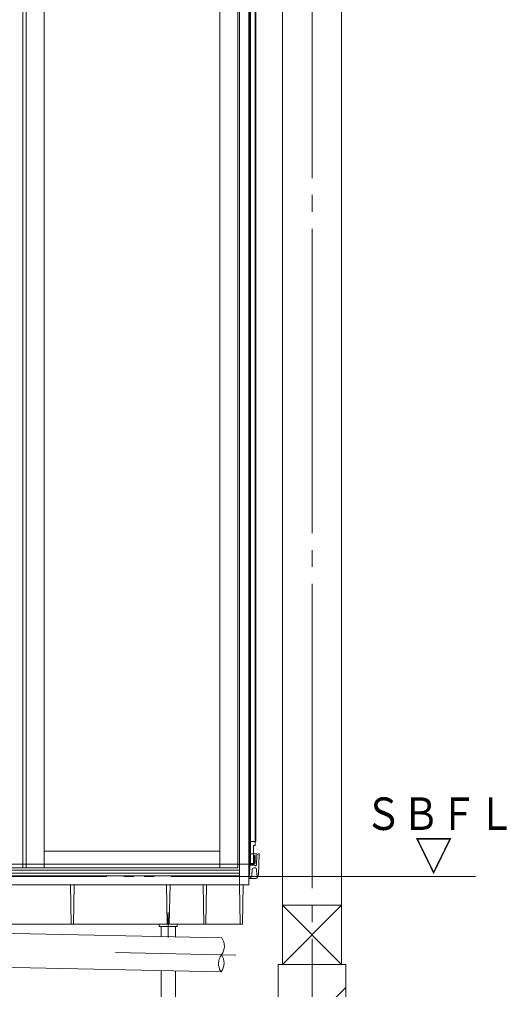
# Model space of a CAD drawing. Units: millimetres on the paper. Extents: x -305 to 305, y -152 to 152.
# Drawn here: x -208.1 to -179.3, y -97 to -39.6 of the extents above; entities that cross this region are included whole.
import ezdxf
from ezdxf.enums import TextEntityAlignment as Align

# ---------------------------------------------------------------- set-up
doc = ezdxf.new("R2010")
doc.units = ezdxf.units.MM
doc.linetypes.add('LONG_CHAIN', pattern=[21, 18, -1, 1, -1])
doc.linetypes.add('LONG_DOUBLE_CHAIN', pattern=[21.8, 18, -1, 0.6, -0.6, 0.6, -1])
doc.layers.add('0-1_VIEW0001', color=7, linetype='Continuous', lineweight=9)
doc.styles.add('ＭＳ ゴシック', font='')
doc.styles.get('ＭＳ ゴシック').set_extended_font_data('MS Gothic')

msp = doc.modelspace()

# ---------------------------------------------------------------- linework, layer by layer
at = {"layer": '0-1_VIEW0001'}
for p, q in [((-192.508, -10.018), (-192.508, -95.518)), ((-189.008, -10.018), (-189.008, -95.518)), ((-194.425, -24.051), (-194.425, -89.518)), ((-194.401, -24.051), (-194.401, -89.518)), ((-194.125, -24.068), (-194.125, -88.485)), ((-194.085, -24.008), (-194.085, -88.251)), ((-195.041, -24.285), (-195.041, -90.818)), ((-194.491, -24.295), (-194.491, -90.818)), ((-207.858, -26.751), (-207.858, -89.818)), ((-207.658, -26.751), (-207.658, -89.818)), ((-206.591, -26.751), (-206.591, -89.818)), ((-196.208, -26.751), (-196.208, -89.818)), ((-195.141, -26.751), (-195.141, -89.818)), ((-194.401, -88.251), (-194.125, -88.251)), ((-194.125, -88.251), (-194.085, -88.251)), ((-196.208, -88.818), (-206.591, -88.818)), ((-194.125, -88.485), (-194.208, -88.485)), ((-194.208, -88.485), (-194.208, -89.561)), ((-194.025, -88.985), (-194.491, -88.985)), ((-194.148, -89.085), (-194.125, -89.085)), ((-194.148, -89.085), (-194.148, -89.518)), ((-194.125, -89.085), (-194.125, -89.518)), ((-194.026, -89.083), (-194.036, -89.636)), ((-193.891, -88.985), (-193.926, -88.985)), ((-193.891, -88.985), (-193.913, -90.251)), ((-221.091, -89.585), (-194.191, -89.585)), ((-220.475, -89.951), (-195.041, -89.951)), ((-220.375, -89.818), (-195.141, -89.818)), ((-194.142, -89.651), (-194.491, -89.651)), ((-194.45, -90.228), (-194.427, -89.715)), ((-194.358, -89.561), (-194.208, -89.561)), ((-194.358, -89.561), (-194.191, -89.561)), ((-194.317, -90.245), (-194.303, -89.914)), ((-194.208, -89.561), (-194.191, -89.561)), ((-194.097, -89.818), (-194.203, -89.818)), ((-194.125, -89.668), (-194.115, -89.668)), ((-194.086, -89.685), (-194.108, -89.685)), ((-194.02, -90.251), (-194.03, -89.883)), ((-220.475, -90.118), (-195.041, -90.118)), ((-220.475, -90.293), (-195.041, -90.293)), ((-194.491, -90.295), (-194.479, -90.295)), ((-194.077, -90.451), (-194.464, -90.451)), ((-193.913, -90.251), (-194.02, -90.251)), ((-193.979, -90.369), (-193.958, -90.251)), ((-221.025, -90.818), (-194.491, -90.818)), ((-204.988, -93.151), (-205.029, -90.818)), ((-204.861, -93.151), (-204.821, -90.818)), ((-199.321, -93.151), (-199.362, -90.818)), ((-199.195, -93.151), (-199.154, -90.818)), ((-197.155, -93.151), (-197.195, -90.818)), ((-197.028, -93.151), (-196.987, -90.818)), ((-194.998, -93.151), (-195.039, -90.818)), ((-194.871, -93.151), (-194.831, -90.818)), ((-189.008, -92.018), (-192.508, -95.518)), ((-192.508, -92.018), (-189.008, -95.518)), ((-189.008, -92.018), (-192.507, -92.018)), ((-216.338, -93.151), (-194.871, -93.151)), ((-199.791, -93.151), (-199.791, -93.271)), ((-199.791, -93.271), (-198.725, -93.271)), ((-199.681, -93.271), (-199.681, -93.88)), ((-199.641, -93.171), (-199.631, -93.171)), ((-198.875, -93.171), (-198.865, -93.171)), ((-198.835, -93.271), (-198.835, -93.897)), ((-198.725, -93.151), (-198.725, -93.271)), ((-214.804, -93.572), (-196.091, -93.953)), ((-214.845, -95.572), (-196.132, -95.953)), ((-188.758, -95.518), (-192.758, -95.518)), ((-192.758, -95.518), (-192.758, -105.851)), ((-188.758, -95.518), (-188.758, -105.851)), ((-199.681, -95.88), (-199.681, -101.305)), ((-198.835, -95.898), (-198.835, -101.305)), ((-192.758, -100.888), (-188.758, -96.888))]:
    msp.add_line(p, q, dxfattribs=at)
at = {"layer": '0-1_VIEW0001', "linetype": 'LONG_CHAIN'}
for p, q in [((-190.758, -10.018), (-190.758, -105.851)), ((-199.258, -92.446), (-199.258, -93.938)), ((-202.376, -94.825), (-195.263, -94.97))]:
    msp.add_line(p, q, dxfattribs=at)
at = {"layer": '0-1_VIEW0001', "linetype": 'LONG_DOUBLE_CHAIN'}
msp.add_line((-181.091, -90.318), (-261.091, -90.318), dxfattribs=at)
at = {"layer": '0-1_VIEW0001'}
for centre, radius, start, end in [((-193.926, -89.085), 0.1, 90, 179), ((-194.361, -89.718), 0.0667, 90, 177.50001), ((-194.358, -89.518), 0.0667, 179.99999, 270), ((-194.358, -89.518), 0.0433, 180.00001, 269.99999), ((-194.358, -89.518), 0.0433, 179.99999, 270), ((-194.203, -89.918), 0.1, 90, 177.50001), ((-194.191, -89.518), 0.0433, 270, 0.00001), ((-194.191, -89.518), 0.0667, 270, 0.00001), ((-194.141, -89.668), 0.0167, 0, 90), ((-194.108, -89.668), 0.0167, 179.99999, 270), ((-194.097, -89.885), 0.0667, 1.5, 90), ((-194.086, -89.635), 0.05, 270, 359), ((-194.55, -90.235), 0.233, 284.62107, 357.5), ((-194.55, -90.224), 0.1, 313.97809, 357.5), ((-194.077, -90.351), 0.1, 270, 350), ((-196.768, -94.439), 0.833, 321.96344, 35.70323), ((-195.455, -95.466), 0.833, 141.96344, 215.70323), ((-196.788, -95.439), 0.833, 321.96344, 35.70323)]:
    msp.add_arc(centre, radius, start, end, dxfattribs=at)

# ---------------------------------------------------------------- texts
at = {"layer": '0-1_VIEW0001', "style": 'ＭＳ ゴシック', "width": 0.85}
for s, p in [('ＳＢＦＬ', (-187.658, -88.147)), ('▽', (-184.68, -90.592))]:
    msp.add_text(s, height=1.921, dxfattribs=at).set_placement(p, align=Align.BOTTOM_LEFT)

doc.saveas('drawing.dxf')
